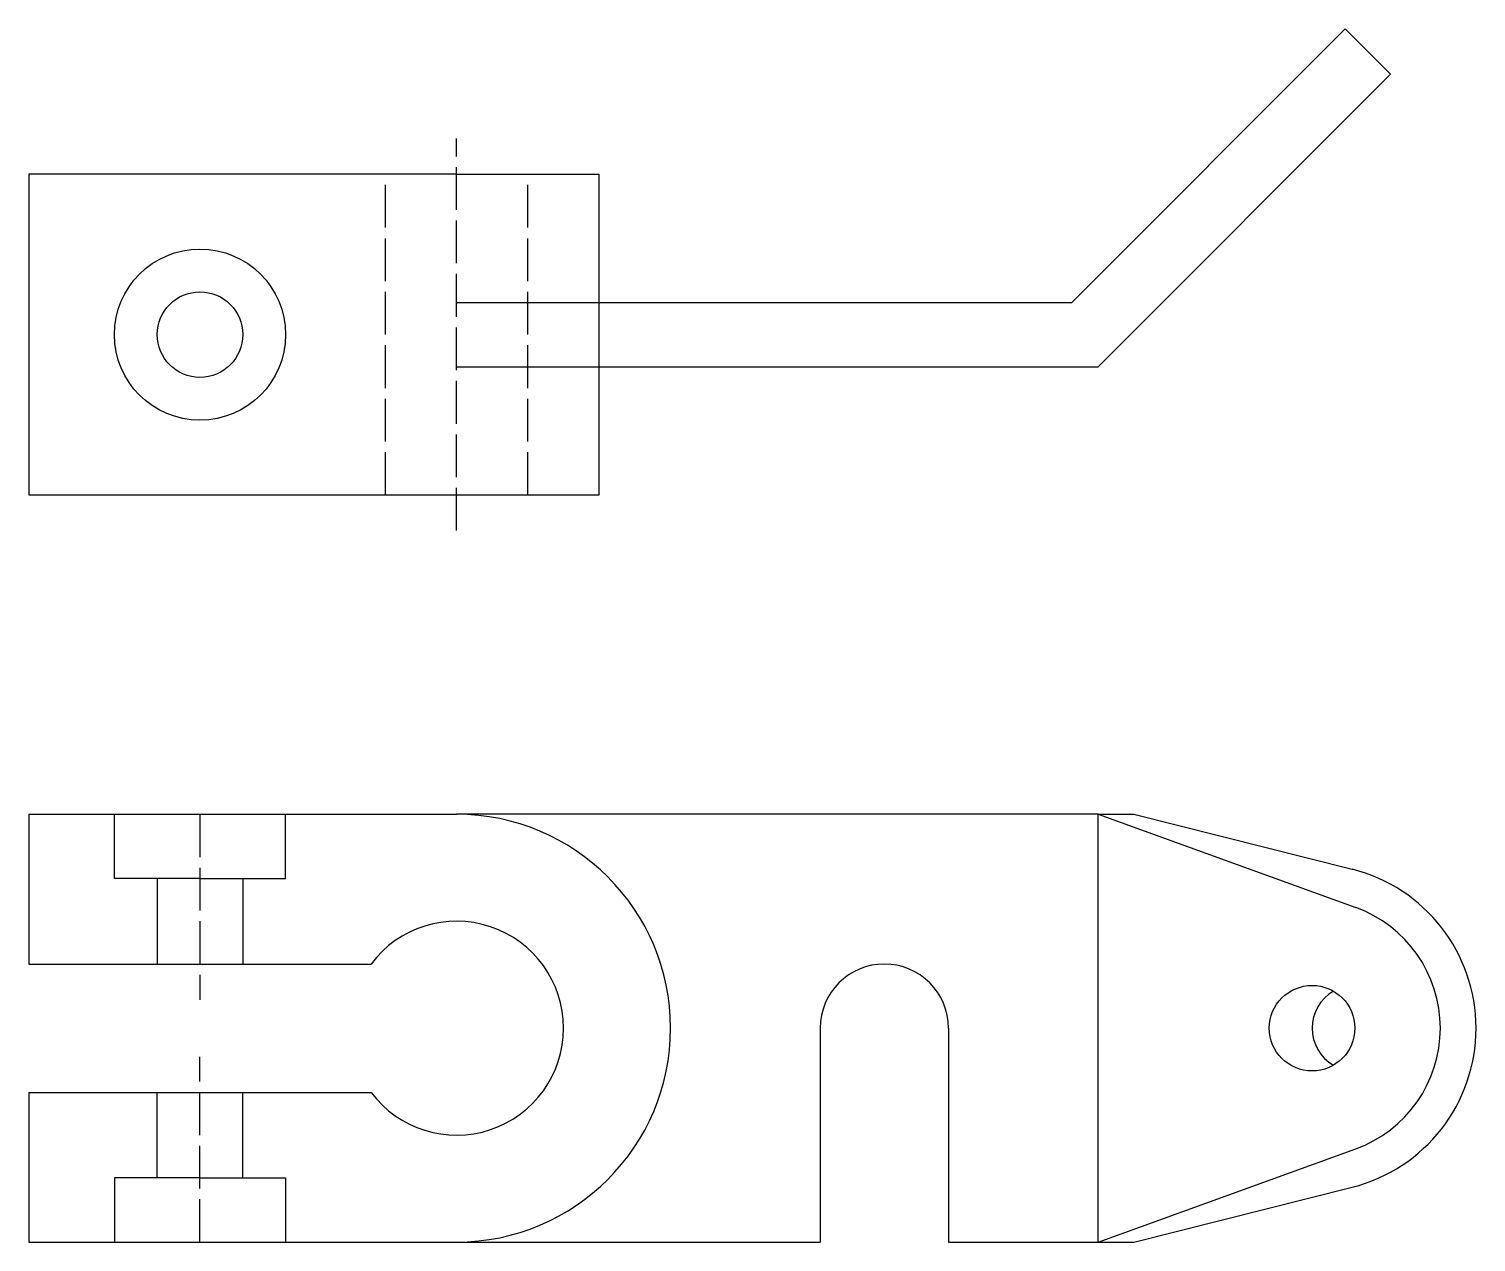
# Model space of a CAD drawing. Header units: millimetres. Extents: x 10 to 30.3, y 4 to 21.
import ezdxf

# ---------------------------------------------------------------- set-up
doc = ezdxf.new("R2010")
doc.units = ezdxf.units.MM
doc.linetypes.add('ACAD_ISO02W100', pattern=[15, 12, -3])
for name, color, linetype in [('Cerc mare', 3, 'Continuous'), ('Cerc mic', 2, 'Continuous'), ('Contur exterior', 1, 'Continuous'), ('Contur inferior', 4, 'Continuous'), ('Contur zona de legatura', 6, 'Continuous'), ('Linie punctata', 253, 'ACAD_ISO02W100')]:
    doc.layers.add(name, color=color, linetype=linetype)

msp = doc.modelspace()

# ---------------------------------------------------------------- linework, layer by layer
for p, q in [((11.172, 9.094), (11.172, 9.994)), ((13.572, 9.094), (13.572, 9.994))]:
    msp.add_line(p, q)
at = {"layer": 'Cerc mare'}
for p, q in [((12.372, 4.894), (11.172, 4.894)), ((11.172, 4.894), (11.172, 3.994)), ((12.372, 4.894), (13.572, 4.894)), ((13.572, 4.894), (13.572, 3.994))]:
    msp.add_line(p, q, dxfattribs=at)
msp.add_circle((12.372, 16.723), 1.2, dxfattribs=at)
at = {"layer": 'Cerc mic'}
for p, q in [((11.772, 9.094), (11.772, 7.894)), ((12.972, 9.094), (12.972, 7.894)), ((11.772, 4.894), (11.772, 6.094)), ((12.972, 4.894), (12.972, 6.094))]:
    msp.add_line(p, q, dxfattribs=at)
for centre in [(12.372, 16.723), (27.972, 6.994)]:
    msp.add_circle(centre, 0.6, dxfattribs=at)
msp.add_arc((28.572, 6.994), 0.6, 120, 240, dxfattribs=at)
at = {"layer": 'Contur exterior'}
for p, q in [((24.6, 17.173), (28.437, 21.01)), ((28.437, 21.01), (29.074, 20.374)), ((24.972, 16.273), (29.074, 20.374)), ((24.972, 9.994), (28.585, 8.687)), ((24.972, 9.994), (25.472, 9.994)), ((25.472, 9.994), (28.533, 9.225)), ((24.972, 3.994), (28.585, 5.302)), ((25.472, 3.994), (28.533, 4.764)), ((24.972, 3.994), (25.472, 3.994))]:
    msp.add_line(p, q, dxfattribs=at)
for radius, start, end in [(2.3, 284.1105, 75.8895), (1.8, 289.8959, 70.1041)]:
    msp.add_arc((27.972, 6.994), radius, start, end, dxfattribs=at)
at = {"layer": 'Contur inferior'}
for p, q in [((9.972, 18.973), (9.972, 14.473)), ((15.972, 18.973), (9.972, 18.973)), ((15.972, 18.973), (17.972, 18.973)), ((17.972, 14.473), (17.972, 18.973)), ((9.972, 14.473), (15.972, 14.473)), ((15.972, 14.473), (17.972, 14.473)), ((9.972, 9.994), (9.972, 7.894)), ((9.972, 9.994), (15.972, 9.994)), ((9.972, 7.894), (14.772, 7.894)), ((9.972, 6.094), (14.772, 6.094)), ((9.972, 6.094), (9.972, 3.994)), ((9.972, 3.994), (15.972, 3.994)), ((9.972, 3.994), (12.372, 3.994))]:
    msp.add_line(p, q, dxfattribs=at)
for radius, start, end in [(3, 270, 90), (1.5, 216.8699, 143.1301)]:
    msp.add_arc((15.972, 6.994), radius, start, end, dxfattribs=at)
at = {"layer": 'Contur zona de legatura'}
for p, q in [((15.972, 17.173), (17.972, 17.173)), ((17.972, 17.173), (24.6, 17.173)), ((15.972, 16.273), (17.972, 16.273)), ((17.972, 16.273), (24.972, 16.273)), ((24.972, 9.994), (15.972, 9.994)), ((24.972, 3.994), (24.972, 9.994)), ((21.072, 6.994), (21.072, 3.994)), ((22.872, 6.994), (22.872, 3.994)), ((15.972, 3.994), (21.072, 3.994)), ((22.872, 3.994), (24.972, 3.994))]:
    msp.add_line(p, q, dxfattribs=at)
msp.add_arc((21.972, 6.994), 0.9, 0, 180, dxfattribs=at)
at = {"layer": 'Linie punctata', "ltscale": 0.05}
for p, q in [((15.972, 13.973), (15.972, 19.473)), ((14.972, 14.473), (14.972, 18.973)), ((16.972, 14.473), (16.972, 18.973)), ((12.372, 9.994), (12.372, 7.394)), ((12.372, 3.994), (12.372, 6.594))]:
    msp.add_line(p, q, dxfattribs=at)
at = {"layer": 'Linie punctata'}
for q in [(11.172, 9.094), (13.572, 9.094)]:
    msp.add_line((12.372, 9.094), q, dxfattribs=at)

doc.saveas('drawing.dxf')
